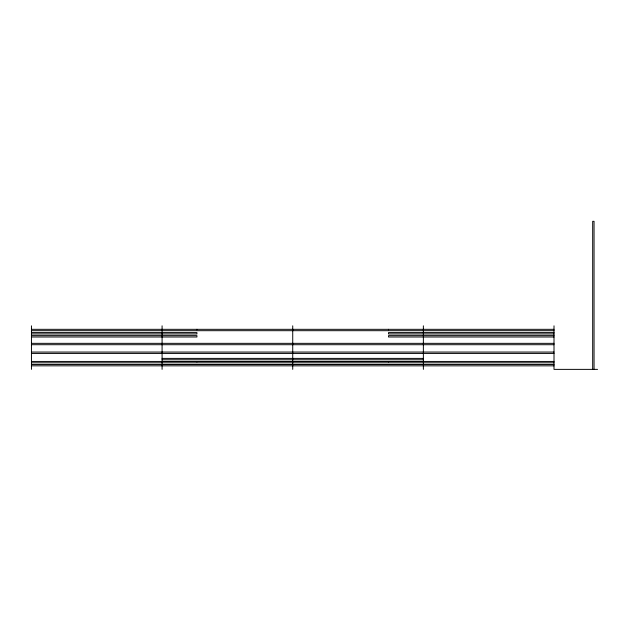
<?xml version="1.0" encoding="UTF-8"?>
<svg xmlns="http://www.w3.org/2000/svg" width="629" height="629" viewBox="0 0 629 629"><rect width="100%" height="100%" fill="white"/><g stroke="black" fill="none" stroke-linecap="round" stroke-linejoin="round"><path stroke-width="0.94" d="M31.45 329.321L554.007 329.321M31.45 330.689L554.007 330.689M31.45 332.592L196.924 332.592L196.924 333.952L31.45 333.952M554.007 332.592L388.525 332.592L388.525 333.952L554.007 333.952M31.45 335.634L196.924 335.634L196.924 337.002L31.45 336.995M554.007 335.634L388.525 335.634L388.525 337.002L554.007 336.995M31.45 343.34L554.007 343.348M31.45 344.708L554.007 344.716M31.45 352.059L554.007 352.051M31.45 353.419L554.007 353.419M162.085 358.396L423.364 358.396M162.085 359.764L423.364 359.764M31.45 361.439L554.007 361.447M162.085 361.471L423.364 361.471M31.45 362.815L554.007 362.807M31.45 364.474L554.007 364.474M162.085 364.521L423.364 364.521M31.45 365.826L554.007 365.842M597.55 369.372L554.007 369.372L554.007 325.83M594.051 369.372L594.051 221.314L592.683 221.314L592.683 369.372M423.364 325.83L423.364 369.372M388.525 329.321L388.525 329.832M388.525 361.439L388.525 361.95M292.729 325.83L292.729 369.372M196.924 329.321L196.924 329.832M196.924 361.439L196.924 361.95M162.085 325.83L162.085 369.372M31.45 325.83L31.45 369.372"/></g></svg>
